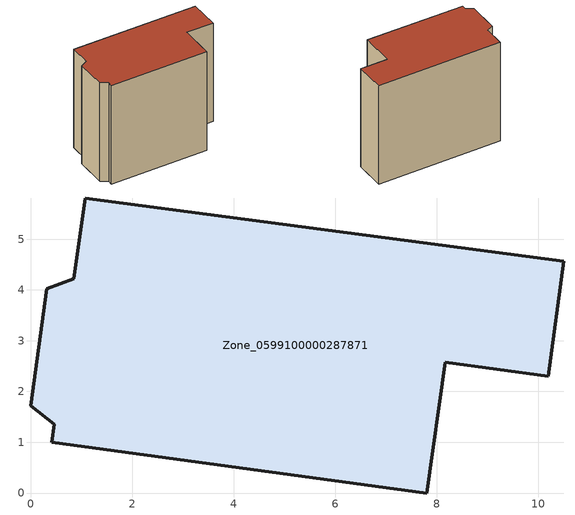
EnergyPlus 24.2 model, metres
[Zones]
Zone_0599100000287871
 floor ground (C_G): 8.16,2.58 7.8,0 0.41,1 0.46,1.35 0,1.72 0.32,4.02 0.85,4.22 1.07,5.81 10.5,4.56 10.19,2.3 z2.54
 wall outside (C_F): 0.85,4.22 0.32,4.02 0,1.72 0.46,1.35 0.41,1 7.8,0 8.16,2.58 10.19,2.3 10.5,4.56 1.07,5.81 0.85,4.22 z2.54:10.65
 roof outside (C_R): 10.5,4.56 1.07,5.81 0.85,4.22 0.32,4.02 0,1.72 0.46,1.35 0.41,1 7.8,0 8.16,2.58 10.19,2.3 z10.65
[BUILDING]
Pand.0599100000287871: North Axis=0; Terrain=City; Loads Convergence Tolerance Value=0.04; Temperature Convergence Tolerance Value=0.4; Solar Distribution=FullExterior; Maximum Number of Warmup Days=25; Minimum Number of Warmup Days=1
[Site:Location]
Rotterdam.The.Hague.AP_ZH_NLD Design_Conditions: Latitude=51.96; Longitude=4.45; Time Zone=1; Elevation=-4.5
[SITE:GROUNDTEMPERATURE:BUILDINGSURFACE]
18, 18, 18, 18, 18, 18, 18, 18, 18, 18, 18, 18
[MATERIAL] Thermal Absorptance=0.9; Solar Absorptance=0.7; Visible Absorptance=0.7
Name | Roughness | Thickness | Conductivity | Density | Specific Heat
G.TI.1946 | MediumSmooth | 0.15 | 1 | 540 | 1210
F.TI.1946 | Rough | 0.3 | 0.857143 | 1920 | 840
R.TI.1946 | MediumRough | 0.2 | 0.1 | 1500 | 1000
[CONSTRUCTION]
C_G: G.TI.1946
C_F: F.TI.1946
C_R: R.TI.1946
[ZONE]
Zone_0599100000287871: Type=1; Multiplier=1; Ceiling Height=Autocalculate; Volume=Autocalculate; Floor Area=autocalculate; Part of Total Floor Area=Yes
[ZONEINFILTRATION:DESIGNFLOWRATE]
Infil_Zone_0599100000287871: Zone or ZoneList or Space or SpaceList=Zone_0599100000287871; Schedule=AlwaysOn; Design Flow Rate Calculation Method=Flow/Area; Flow Rate per Floor Area=0.003; Constant Term Coefficient=1; Temperature Term Coefficient=0; Velocity Term Coefficient=0; Velocity Squared Term Coefficient=0
[HVACTEMPLATE:ZONE:IDEALLOADSAIRSYSTEM]
Zone_0599100000287871: Maximum Heating Supply Air Temperature=50; Minimum Cooling Supply Air Temperature=13; Maximum Heating Supply Air Humidity Ratio=0.0156; Minimum Cooling Supply Air Humidity Ratio=0.0077; Heating Limit=NoLimit; Cooling Limit=NoLimit; Dehumidification Control Type=ConstantSensibleHeatRatio; Cooling Sensible Heat Ratio=0.7; Dehumidification Setpoint=60; Humidification Control Type=None; Humidification Setpoint=30; Outdoor Air Method=None; Outdoor Air Flow Rate per Person=0.00944; Outdoor Air Flow Rate per Zone Floor Area=0; Outdoor Air Flow Rate per Zone=0; Demand Controlled Ventilation Type=None; Outdoor Air Economizer Type=NoEconomizer; Heat Recovery Type=None; Sensible Heat Recovery Effectiveness=0.7; Latent Heat Recovery Effectiveness=0.65
[ZONECONTROL:THERMOSTAT]
ThermostatControl_Zone_0599100000287871: Zone or ZoneList=Zone_0599100000287871; Control Type Schedule=DualSetpointControlType; Control 1=Thermostat_Zone_0599100000287871; Temperature Difference Between Cutout And Setpoint=0
[THERMOSTATSETPOINT:DUALSETPOINT]
Thermostat_Zone_0599100000287871: Heating Setpoint Temperature Schedule=HeatingSetpoint_Zone_0599100000287871; Cooling Setpoint Temperature Schedule=CoolingSetpoint_Zone_0599100000287871
[SCHEDULE:COMPACT]
HeatingSetpoint_Zone_0599100000287871: Through: 12/31, For: AllDays, Until: 24:00, 21
CoolingSetpoint_Zone_0599100000287871: Through: 12/31, For: AllDays, Until: 24:00, 24
DualSetpointControlType: Through: 12/31, For: AllDays, Until: 24:00, 4
AlwaysOn: Through: 12/31, For: AllDays, Until: 24:00, 1
